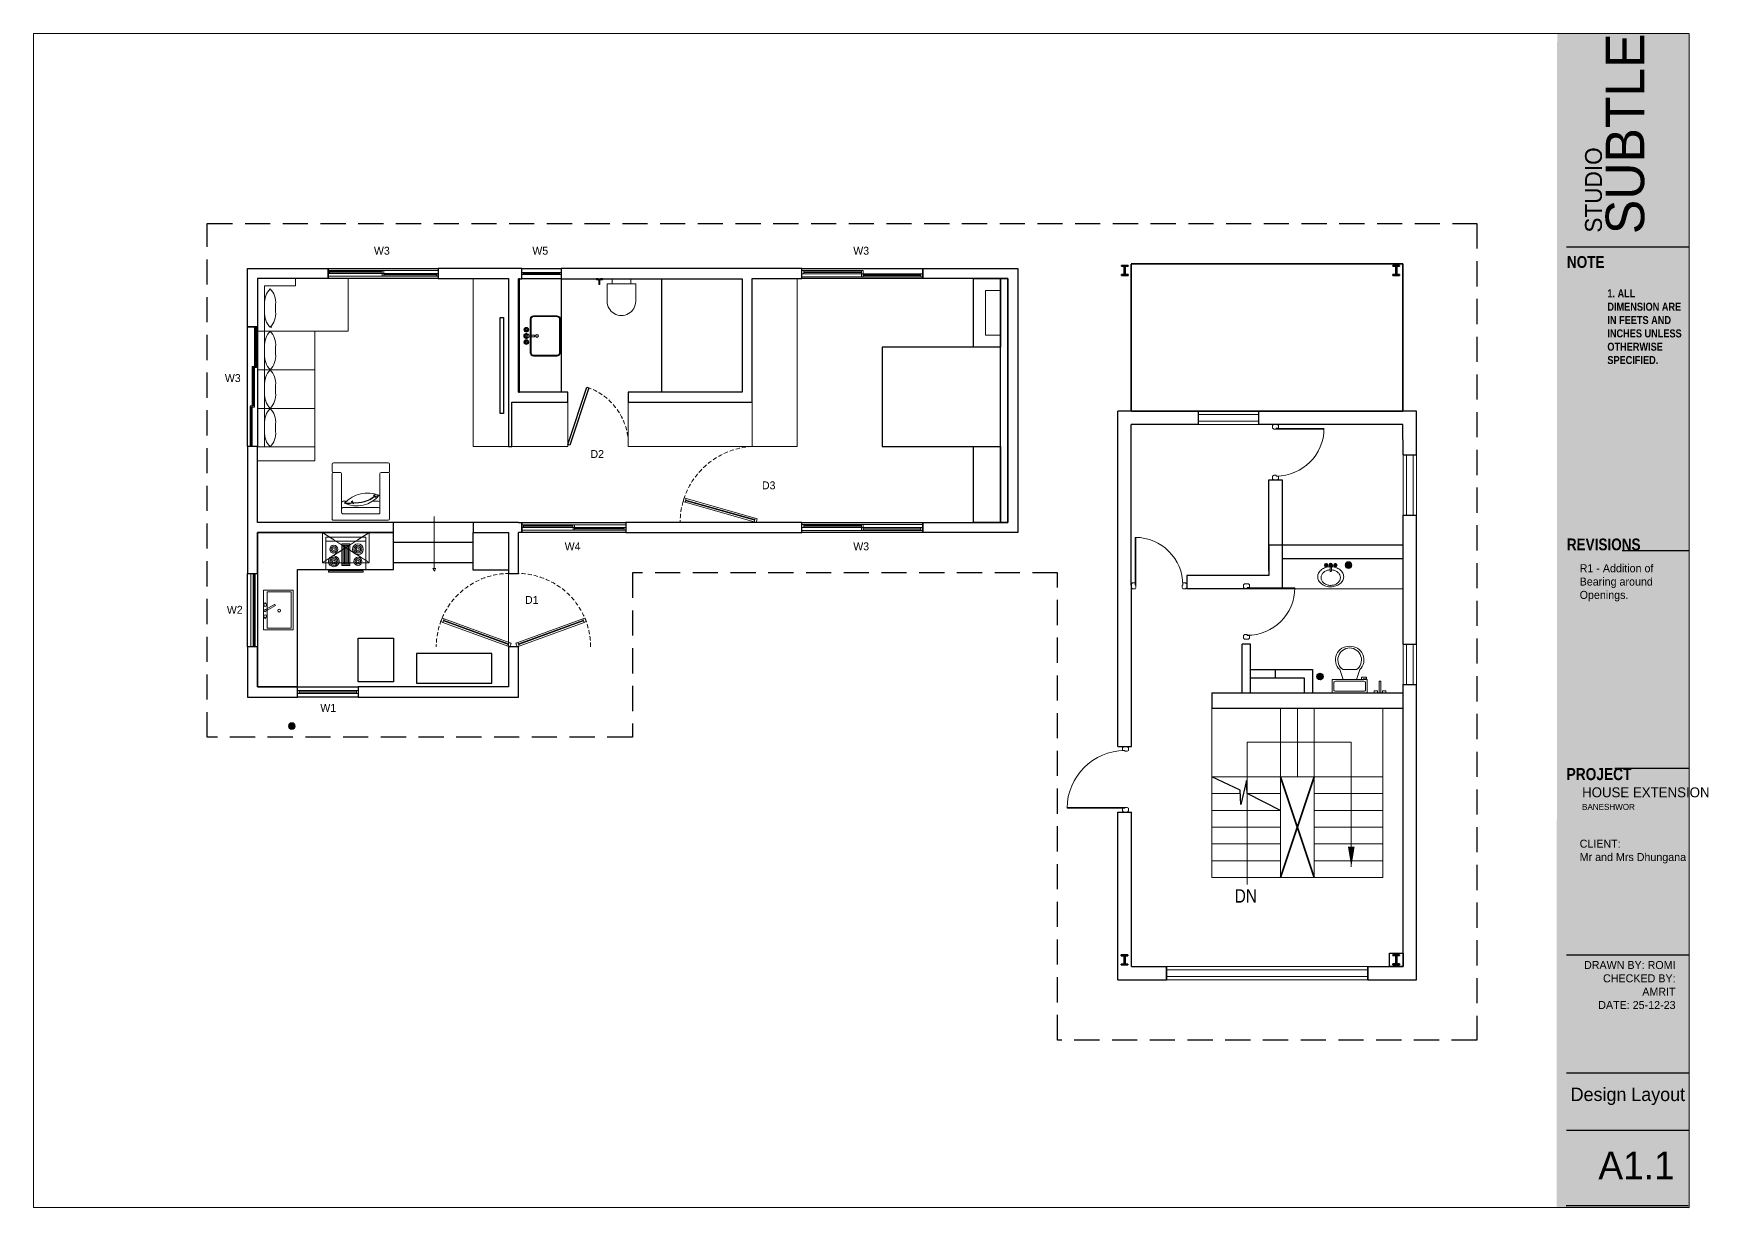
# Model space of a CAD drawing. Header units: metres. Extents: x 113 to 8702, y -1158 to 1243.
# Drawn here: x 113 to 1111, y -1158 to -457 of the extents above; entities that cross this region are included whole.
import ezdxf

# ---------------------------------------------------------------- set-up
doc = ezdxf.new("R2010")
doc.units = ezdxf.units.M
doc.header["$MEASUREMENT"] = 0
doc.linetypes.add('HIDDEN', pattern=[0.375, 0.25, -0.125])
for name, color, linetype in [('DIM', 2, 'Continuous'), ('DOOR', 7, 'Continuous'), ('HATCHES', 8, 'Continuous'), ('PINK', 6, 'Continuous'), ('YELLOW', 2, 'Continuous')]:
    doc.layers.add(name, color=color, linetype=linetype)
for name, color, linetype, lineweight, transparency in [('dotted upper lines', 143, 'HIDDEN', 0, 0.4), ('elevation 2', 140, 'Continuous', 5, 0.4), ('wall hatch', 251, 'Continuous', 5, 0.1)]:
    doc.layers.add(name, color=color, linetype=linetype, lineweight=lineweight, transparency=transparency)
for name, color, linetype, lineweight in [('elevation', 5, 'Continuous', 0), ('Fixtures', 113, 'Continuous', 0), ('Frame', 22, 'Continuous', 20), ('ground hatch', 31, 'Continuous', 5), ('Hatch', 9, 'Continuous', 35), ('hidden', 252, 'HIDDEN', 15), ('Shutter', 26, 'Continuous', 13), ('Stair', 63, 'Continuous', 15), ('text', 7, 'Continuous', 0), ('Wall LSS', 7, 'Continuous', 30), ('Window', 170, 'Continuous', 15), ('wood cut', 6, 'Continuous', 18)]:
    doc.layers.add(name, color=color, linetype=linetype, lineweight=lineweight)
doc.styles.add('ATTR', font='romans.shx', dxfattribs={"width": 0.8, "height": 0.48})
doc.styles.add('creative 1', font='arial.ttf')
doc.styles.add('DIM', font='', dxfattribs={"height": 100})
doc.styles.get('DIM').set_extended_font_data('VNI-Helve-Condense')
doc.dimstyles.new('Scale one by eight inches to a feet', dxfattribs={"dimscale": 0, "dimtxt": 6, "dimasz": 2, "dimexe": 2, "dimexo": 2, "dimgap": 0.5, "dimtad": 1, "dimdec": 0, "dimrnd": 0.5, "dimzin": 0, "dimdsep": 46, "dimlunit": 4, "dimtxsty": 'creative 1', "dimblk": 'OBLIQUE', "dimcen": 2, "dimdle": 2, "dimclrd": 2, "dimclre": 2, "dimclrt": 2, "dimadec": 0, "dimazin": 0, "dimtfac": 0.75, "dimtdec": 0, "dimtix": 1, "dimtmove": 2, "dimatfit": 3, "dimfxl": 2, "dimfxlon": 1, "dimtolj": 1, "dimtzin": 0, "dimlwd": 5, "dimlwe": 5, "dimarcsym": 0})

# ---------------------------------------------------------------- blocks, each defined once
blk = doc.blocks.new('sliding door')
at = {"layer": 'elevation'}
blk.add_lwpolyline([(102966.829, 781.602), (102966.829, 781.647), (102966.004, 781.647), (102966.004, 781.602)], close=True, dxfattribs=at)
at = {"layer": 'wall hatch'}
for p, q in [((102966.829, 781.628), (102966.004, 781.628)), ((102966.829, 781.62), (102966.004, 781.62))]:
    blk.add_line(p, q, dxfattribs=at)
at = {"layer": 'wood cut'}
for points in [[(102965.979, 781.602), (102966.004, 781.602), (102966.004, 781.647), (102965.979, 781.647)], [(102966.829, 781.602), (102966.854, 781.602), (102966.854, 781.647), (102966.829, 781.647)]]:
    blk.add_lwpolyline(points, close=True, dxfattribs=at)
blk = doc.blocks.new('3FT3door')
at = {"layer": 'Frame'}
for p, q in [((0, 1.39), (0, -1.39)), ((0.44, 1.39), (0, 1.39)), ((2.3, 1.83), (0.44, 1.83)), ((0.44, 1.83), (0.44, 1.39)), ((2.3, 0.44), (2.3, 1.83)), ((2.74, 0.44), (2.3, 0.44)), ((2.74, -0.91), (2.74, 0.44)), ((36.26, 0.44), (36.7, 0.44)), ((36.26, -0.91), (36.26, 0.44)), ((36.7, 0.44), (36.7, 1.83)), ((36.7, 1.83), (38.56, 1.83)), ((38.56, 1.83), (38.56, 1.39)), ((38.56, 1.39), (39, 1.39)), ((39, 1.39), (39, -1.39)), ((0, -1.39), (0.44, -1.39)), ((0.44, -1.39), (0.44, -1.83)), ((0.44, -1.83), (2.3, -1.83)), ((2.3, -1.83), (2.74, -0.91)), ((36.7, -1.83), (36.26, -0.91)), ((38.56, -1.83), (36.7, -1.83)), ((38.56, -1.39), (38.56, -1.83)), ((39, -1.39), (38.56, -1.39))]:
    blk.add_line(p, q, dxfattribs=at)
at = {"layer": 'Shutter'}
for p, q in [((36.26, 0.44), (36.26, 34.83)), ((36.7, 0.44), (36.7, 34.83))]:
    blk.add_line(p, q, dxfattribs=at)
blk.add_arc((36.99, 0.14), 34.69, 90.48932, 179.51068, dxfattribs=at)
blk = doc.blocks.new('_Oblique')
at = {"color": 0, "linetype": 'ByBlock', "lineweight": -2}
blk.add_line((-0.5, -0.5), (0.5, 0.5), dxfattribs=at)
blk = doc.blocks.new('toilett')
for p, q in [((-14.5, -8), (-16.5, -14)), ((-6.5, -8), (-4.5, -14)), ((-3.5, -8), (-3.5, -9.5)), ((-3.5, -9.5), (-0.5, -9.5)), ((-2.5, -8.5), (-2.5, -8)), ((-0.5, -8.5), (-2.5, -8.5)), ((-0.5, -9.5), (-0.5, -8.5)), ((-14.5, -14), (-6.5, -14))]:
    blk.add_line(p, q)
blk.add_lwpolyline([(-21, -8), (-21, 0), (0, 0), (0, -8)], close=True)
for points in [[(-20, -6), (-20, -2)], [(-19, -1), (-2, -1)], [(-2, -7), (-19, -7)], [(-1, -2), (-1, -6)]]:
    blk.add_lwpolyline(points)
for centre, radius, start, end in [((-19.125, -1.875), 0.8839, 81.8699, 188.1301), ((-19.125, -6.125), 0.8839, 171.8699, 278.1301), ((-1.875, -1.875), 0.8839, 351.8699, 98.1301), ((-1.875, -6.125), 0.8839, 261.8699, 8.130102), ((-10.9772, -19.9188), 8.0953, 133.0172, 273.38), ((-10.4626, -19.8731), 7.127, 124.5054, 269.7), ((-10.0227, -19.9188), 8.0953, 266.62, 46.98278), ((-10.5372, -19.8731), 7.127, 270.3, 55.49457)]:
    blk.add_arc(centre, radius, start, end)
at = {"style": 'ATTR', "width": 0.8, "flags": 9}
blk.add_attdef('ESTCODE', (0, 0), '', height=0.7, dxfattribs=at)
blk = doc.blocks.new('comode-3(plan)')
blk.add_blockref('toilett', (21, 0))
blk = doc.blocks.new('Faucet - Bathroom top')
for p, q in [((-4.107, 0.125), (-4.375, 0.125)), ((-3.75, 0.4788), (-3.75, 0.75)), ((-3.5, 0.482), (-3.5, 0.75)), ((-3.1461, 0.125), (-2.875, 0.125)), ((3.143, 0.125), (2.875, 0.125)), ((3.5, 0.4788), (3.5, 0.75)), ((3.75, 0.482), (3.75, 0.75)), ((4.1039, 0.125), (4.375, 0.125)), ((-4.1039, -0.125), (-4.375, -0.125)), ((-3.75, -0.4821), (-3.75, -0.75)), ((-3.5, -0.4789), (-3.5, -0.75)), ((-3.143, -0.125), (-2.875, -0.125)), ((-0.5, -0.8639), (-0.5, -4.5)), ((0.5, -4.5), (0.5, -0.8631)), ((3.1461, -0.125), (2.875, -0.125)), ((3.5, -0.4821), (3.5, -0.75)), ((3.75, -0.4789), (3.75, -0.75)), ((4.107, -0.125), (4.375, -0.125))]:
    blk.add_line(p, q)
for centre, radius in [((-3.625, 0), 1.375), ((-4.625, 0), 0.2795), ((-3.625, 0), 0.5), ((-3.625, 1), 0.2795), ((-2.625, 0), 0.2795), ((0, 0), 0.5), ((3.625, 0), 1.375), ((2.625, 0), 0.2795), ((3.625, 0), 0.5), ((3.625, 1), 0.2795), ((4.625, 0), 0.2795), ((-3.625, -1), 0.2795), ((3.625, -1), 0.2795)]:
    blk.add_circle(centre, radius)
for centre, radius, start, end in [((-3.625, 0), 1, 105.2407, 164.2093), ((-3.625, 0), 1, 16.44125, 74.07887), ((0, 0), 1.5, 289.6514, 250.3603), ((0, 0), 1, 300.3431, 239.7554), ((3.625, 0), 1, 106.12, 164.0884), ((3.625, 0), 1, 16.23422, 73.90469), ((-3.625, 0), 1, 196.2342, 253.9047), ((-3.625, 0), 1, 286.12, 344.0884), ((0, -4.5), 0.5, 180, 0), ((3.625, 0), 1, 196.4413, 254.0789), ((3.625, 0), 1, 285.2407, 344.2093)]:
    blk.add_arc(centre, radius, start, end)
blk = doc.blocks.new('wash')
at = {"lineweight": 0, "ltscale": 10}
blk.add_lwpolyline([(1017947, 55369, 0.123897), (1018020, 55387, 0.105642), (1018088, 55444, 0.087132), (1018135, 55533, 0.093483), (1018146, 55627, 0.077421), (1018130, 55728, 0.087132), (1018088, 55809, 0.105642), (1018020, 55867, 0.123897), (1017947, 55885, 0.123897), (1017874, 55867, 0.105642), (1017806, 55809, 0.087132), (1017764, 55728, 0.077421), (1017748, 55627, 0.077421), (1017764, 55525, 0.087132), (1017806, 55444, 0.105642), (1017874, 55387, 0.123897)], format="xyb", close=True, dxfattribs=at)
blk.add_lwpolyline([(1017947, 55369, 0.123897), (1018020, 55387, 0.105642), (1018088, 55444, 0.087132), (1018135, 55533, 0.093483), (1018146, 55627, 0.077421), (1018130, 55728, 0.087132), (1018088, 55809, 0.105642), (1018020, 55867, 0.123897), (1017947, 55885, 0.123897), (1017874, 55867, 0.105642), (1017806, 55809, 0.087132), (1017764, 55728, 0.077421), (1017748, 55627, 0.077421), (1017764, 55525, 0.087132), (1017806, 55444, 0.105642), (1017874, 55387, 0.123897)], format="xyb", close=True, dxfattribs=at)
for points in [[(1017964, 55434, 0.120301), (1018021, 55448, 0.105013), (1018073, 55490, 0.088789), (1018109, 55557, 0.096303), (1018118, 55627, 0.079957), (1018106, 55703, 0.088789), (1018073, 55763, 0.105013), (1018021, 55806, 0.120301), (1017964, 55820, 0.120301), (1017907, 55806, 0.105013), (1017855, 55763, 0.088789), (1017822, 55703, 0.065957), (1017810, 55640, 0.079957)], [(1017964, 55434, 0.120301), (1018021, 55448, 0.105013), (1018073, 55490, 0.088789), (1018109, 55557, 0.096303), (1018118, 55627, 0.079957), (1018106, 55703, 0.088789), (1018073, 55763, 0.105013), (1018021, 55806, 0.120301), (1017964, 55820, 0.120301), (1017907, 55806, 0.105013), (1017855, 55763, 0.088789), (1017822, 55703, 0.065957), (1017810, 55640, 0.079957)], [(1017810, 55613, 0.065957), (1017822, 55551, 0.088789), (1017855, 55490, 0.105013), (1017907, 55448, 0.120301), (1017964, 55434, 0.120301)]]:
    blk.add_lwpolyline(points, format="xyb", dxfattribs=at)
at = {"lineweight": 0, "ltscale": 10, "xscale": 25.39999999999418, "yscale": 25.39999999999418, "zscale": 25.39999999999418, "rotation": 90}
blk.add_blockref('Faucet - Bathroom top', (1017716, 55627), dxfattribs=at)
blk = doc.blocks.new('mixer')
at = {"layer": 'Fixtures'}
for p, q in [((-1, -7.08), (-1, 0)), ((0, -7.08), (0, 0)), ((-1, -7.08), (0, -7.08))]:
    blk.add_line(p, q, dxfattribs=at)
for points in [[(-1.92, 0), (-4, 0), (-4, -1.21), (-1.92, -1.21)], [(0.92, 0), (3, 0), (3, -1.21), (0.92, -1.21)]]:
    blk.add_lwpolyline(points, close=True, dxfattribs=at)
blk = doc.blocks.new('2FT9door')
at = {"layer": 'Frame'}
for p, q in [((0.43, 1.37), (0, 1.37)), ((0, 1.37), (0, -1.37)), ((0.43, 1.8), (0.43, 1.37)), ((2.27, 1.8), (0.43, 1.8)), ((2.27, 0.43), (2.27, 1.8)), ((2.71, 0.43), (2.27, 0.43)), ((2.71, -0.9), (2.71, 0.43)), ((30.29, -0.9), (30.29, 0.43)), ((30.29, 0.43), (30.73, 0.43)), ((30.73, 1.8), (32.57, 1.8)), ((30.73, 0.43), (30.73, 1.8)), ((32.57, 1.8), (32.57, 1.37)), ((32.57, 1.37), (33, 1.37)), ((33, 1.37), (33, -1.37)), ((0, -1.37), (0.43, -1.37)), ((0.43, -1.37), (0.43, -1.8)), ((0.43, -1.8), (2.27, -1.8)), ((2.27, -1.8), (2.71, -0.9)), ((30.73, -1.8), (30.29, -0.9)), ((32.57, -1.8), (30.73, -1.8)), ((33, -1.37), (32.57, -1.37)), ((32.57, -1.37), (32.57, -1.8))]:
    blk.add_line(p, q, dxfattribs=at)
at = {"layer": 'Shutter'}
for p, q in [((2.32, 0.43), (2.32, 28.89)), ((2.71, 0.43), (2.71, 28.88))]:
    blk.add_line(p, q, dxfattribs=at)
blk.add_arc((2.27, 0.43), 28.45, 359.99999, 89.9128, dxfattribs=at)
blk = doc.blocks.new('wall hung commode')
at = {"layer": 'Fixtures'}
for p, q in [((0, 5.6), (-3, 5.6)), ((0, 8.52), (10.48, 8.52)), ((0, -8.52), (0, 8.52)), ((0, -5.6), (-3, -5.6)), ((0, -8.52), (10.48, -8.52))]:
    blk.add_line(p, q, dxfattribs=at)
blk.add_arc((10.48, 0), 8.52, 269.99936, 90.00064, dxfattribs=at)
blk = doc.blocks.new('cushion')
at = {"layer": 'Fixtures', "linetype": 'Continuous'}
for p, q in [((0, -22), (0, 0)), ((221, -78), (329, -78))]:
    blk.add_line(p, q, dxfattribs=at)
for centre, start, end in [((200, -213), 85.8571, 133.2239), ((350, -213), 46.7761, 94.1429), ((200, 213), 226.7761, 274.1429), ((350, 213), 265.8571, 313.2239)]:
    blk.add_arc(centre, 292, start, end, dxfattribs=at)
blk = doc.blocks.new('5 seater sofa')
at = {"layer": 'Fixtures', "linetype": 'Continuous'}
for p, q in [((-72.79, 18.69), (-72.79, 50.83)), ((-72.79, 50.83), (-43.28, 50.83)), ((-64.92, 18.69), (-64.92, 50.83)), ((-43.28, 50.83), (-43.28, 18.69)), ((-43.28, 18.69), (-43.28, 50.83)), ((-43.28, 50.83), (-21.64, 50.83)), ((-21.64, 50.83), (-21.64, 18.69)), ((-21.64, 18.69), (-21.64, 50.83)), ((-21.64, 50.83), (29.51, 50.83)), ((0, 50.83), (0, 0)), ((29.51, 50.83), (29.51, 0)), ((-64.92, 46.9), (-43.28, 46.9)), ((-56.22, 46.9), (-45.25, 46.9)), ((-43.28, 46.9), (-21.64, 46.9)), ((-43.28, 44.93), (-43.28, 42.96)), ((-21.64, 46.9), (0, 46.9)), ((0, 46.9), (25.53, 46.9)), ((25.53, 46.9), (25.53, 29.51)), ((25.53, 29.51), (29.51, 29.51)), ((-72.79, 18.69), (-64.92, 18.69)), ((-43.28, 18.69), (-64.92, 18.69)), ((-21.64, 18.69), (-43.28, 18.69)), ((0, 18.69), (-21.64, 18.69)), ((0, 0), (29.51, 0))]:
    blk.add_line(p, q, dxfattribs=at)
at = {"layer": 'Fixtures', "linetype": 'Continuous', "xscale": 0.03934426229508197, "yscale": 0.03934426229508197, "zscale": 0.03934426229508197}
for p in [(-64.92, 43.81), (-43.28, 43.81), (-21.64, 43.81), (2.2, 43.81)]:
    blk.add_blockref('cushion', p, dxfattribs=at)
blk = doc.blocks.new('Range-Oven - 30 in top')
for p, q in [((0, -3), (30, -3)), ((12, -6), (18, -6)), ((13, -20), (13, -6)), ((14, -6), (14, -20)), ((15, -20), (15, -6)), ((16, -6), (16, -20)), ((17, -20), (17, -6)), ((6, -24), (6, -25)), ((8, -25), (8, -24)), ((18, -20), (12, -20)), ((22, -25), (22, -24)), ((24, -24), (24, -25))]:
    blk.add_line(p, q)
for points in [[(0, -24), (0, 0), (30, 0), (30, -24)], [(12, -21), (12, -5), (18, -5), (18, -21)], [(2, -26), (2, -25), (28, -25), (28, -26)]]:
    blk.add_lwpolyline(points, close=True)
for centre, radius in [((6, -9), 4), ((6, -9), 3), ((6, -9), 2), ((6, -9), 1), ((24, -9), 3), ((24, -9), 2), ((24, -9), 1), ((6, -18), 3), ((6, -18), 2), ((6, -18), 1), ((24, -18), 4), ((24, -18), 3), ((24, -18), 2), ((24, -18), 1)]:
    blk.add_circle(centre, radius)
blk = doc.blocks.new('gdsdfg')
at = {"layer": 'Fixtures'}
for p, q in [((1998.33, -11970.2), (1998.33, -11970.62)), ((1998.8, -11970.2), (1998.33, -11970.2)), ((1998.33, -11970.62), (1998.8, -11970.62)), ((2002.84, -11971.04), (2005.97, -11976.46)), ((2006.7, -11976.04), (2003.57, -11970.62)), ((2007.13, -11970.2), (2007.6, -11970.2)), ((2007.6, -11970.62), (2007.13, -11970.62)), ((2007.6, -11970.2), (2007.6, -11970.62)), ((2005.97, -11976.46), (2006.7, -11976.04))]:
    blk.add_line(p, q, dxfattribs=at)
for points in [[(2015.16, -11987.11), (1991.43, -11987.11), (1991.43, -11969.41), (2015.16, -11969.41)], [(2014.11, -11971.61), (1992.48, -11971.61), (1992.48, -11985.85), (2014.11, -11985.85)]]:
    blk.add_lwpolyline(points, close=True, dxfattribs=at)
for centre, radius in [((1999.59, -11970.41), 0.843), ((2002.97, -11970.41), 0.632), ((2006.34, -11970.41), 0.843), ((2002.97, -11978.73), 0.843)]:
    blk.add_circle(centre, radius, dxfattribs=at)
blk = doc.blocks.new('h4')
for p, q in [((4101.74, -14302.3), (4069.06, -14302.3)), ((4068.3, -14303.06), (4068.3, -14307.24)), ((4068.3, -14335.74), (4068.3, -14308.76)), ((4069.06, -14308), (4073.24, -14308)), ((4069.06, -14308), (4073.24, -14308)), ((4074, -14331.94), (4074, -14308.76)), ((4074, -14308.76), (4074, -14331.94)), ((4096.8, -14308.76), (4096.8, -14331.94)), ((4096.8, -14308.76), (4096.8, -14331.94)), ((4101.74, -14308), (4097.56, -14308)), ((4101.74, -14308), (4097.56, -14308)), ((4102.5, -14303.06), (4102.5, -14307.24)), ((4102.5, -14308.76), (4102.5, -14335.74)), ((4074, -14329.66), (4074, -14325.86)), ((4074, -14331.94), (4074, -14329.66)), ((4074.76, -14325.1), (4078.22, -14325.1)), ((4074.76, -14328.9), (4096.04, -14328.9)), ((4096.04, -14332.7), (4074.76, -14332.7)), ((4074.76, -14332.7), (4096.04, -14332.7)), ((4081.38, -14324.92), (4081.64, -14324.82)), ((4093.81, -14325.1), (4093.85, -14325.1)), ((4093.81, -14325.1), (4096.04, -14325.1)), ((4096.8, -14325.86), (4096.8, -14329.66)), ((4096.8, -14331.94), (4096.8, -14329.66)), ((4096.8, -14331.94), (4096.8, -14329.66)), ((4096.8, -14329.66), (4096.8, -14331.94)), ((4096.8, -14329.66), (4096.8, -14331.94)), ((4101.74, -14336.5), (4069.06, -14336.5))]:
    blk.add_line(p, q)
at = {"extrusion": (0, 0, -1)}
for centre, major_axis, start_param, end_param in [((4069.06, -14303.06), (-0.537, 0.537), 5.497787, 7.068583), ((4101.74, -14303.06), (0.537, 0.537), -0.785398, 0.785398), ((4069.06, -14307.24), (0.537, 0.537), 2.356194, 3.926991), ((4069.06, -14308.76), (-0.537, 0.537), 5.497787, 7.068583), ((4073.24, -14308.76), (0.537, 0.537), -0.785398, 0.785398), ((4073.24, -14308.76), (0.537, 0.537), -0.785398, 0.785398), ((4097.56, -14308.76), (-0.537, 0.537), 5.497787, 7.068583), ((4097.56, -14308.76), (-0.537, 0.537), 5.497787, 7.068583), ((4101.74, -14307.24), (-0.537, 0.537), 2.356194, 3.926991), ((4101.74, -14308.76), (-0.537, 0.537), 0.785398, 2.356194), ((4074.52, -14321.66), (0.09, 0.09), 3.902562, 6.36338), ((4087.74, -14310.66), (-12.24, 12.24), 3.489505, 4.808423), ((4077, -14317.53), (3.45, 3.45), 2.354997, 2.9201), ((4081.27, -14339.34), (13.41, 13.41), -1.143888, 0.018149), ((4077, -14317.53), (-3.32, 3.32), 3.912102, 4.460269), ((4076, -14321.86), (0.81, 0.81), 1.289072, 2.06892), ((4076.48, -14321.77), (-0.525, 0.525), 1.317031, 3.01625), ((4088.46, -14307.5), (13.3, 13.3), 2.261231, 3.010894), ((4077.04, -14321.48), (0.525, 0.525), 0.622179, 2.321398), ((4088.46, -14307.5), (13.17, 13.17), 2.259224, 3.014397), ((4074.76, -14325.86), (0.537, 0.537), 3.926991, 5.497787), ((4074.76, -14329.66), (-0.537, 0.537), 5.497787, 7.068583), ((4074.76, -14331.94), (0.537, 0.537), 2.356194, 3.926991), ((4074.76, -14331.94), (0.537, 0.537), 2.356194, 3.926991), ((4074.76, -14331.94), (0.537, 0.537), 2.356194, 3.926991), ((4089.24, -14325.67), (0.81, 0.81), 1.289072, 2.06892), ((4089.67, -14325.57), (-0.525, 0.525), 1.317031, 3.01625), ((4092.85, -14317.55), (-6.41, 6.41), 3.679282, 4.219262), ((4090.23, -14325.29), (-0.525, 0.525), 2.192975, 3.892195), ((4092.85, -14317.55), (-6.27, 6.27), 3.691415, 4.223452), ((4094.97, -14326.27), (-0.0804, 0.0804), 0.297498, 2.891933), ((4096.04, -14325.86), (-0.537, 0.537), 0.785398, 2.356194), ((4096.04, -14329.66), (0.537, 0.537), -0.785398, 0.785398), ((4096.04, -14331.94), (-0.537, 0.537), 2.356194, 3.926991), ((4096.04, -14331.94), (-0.537, 0.537), 2.356194, 3.926991), ((4096.04, -14331.94), (-0.537, 0.537), 2.356194, 3.926991), ((4096.04, -14331.94), (-0.537, 0.537), 2.356194, 3.926991), ((4069.06, -14335.74), (-0.537, 0.537), 3.926991, 5.497787), ((4101.74, -14335.74), (-0.537, 0.537), 2.356194, 3.926991)]:
    blk.add_ellipse(centre, major_axis=major_axis, ratio=1, start_param=start_param, end_param=end_param, dxfattribs=at)

msp = doc.modelspace()

# ---------------------------------------------------------------- hatches: boundary and pattern name
at = {"layer": 'DIM', "linetype": 'Continuous', "transparency": 33554472}
h = msp.add_hatch(color=1, dxfattribs=at)
h.dxf.hatch_style = 1
h.paths.add_polyline_path([(1099.79, -457.38), (1021.09, -457.35), (1020.79, -1157.4), (1099.49, -1157.43)])
at = {"layer": 'Fixtures'}
h = msp.add_hatch(dxfattribs=at)
h.set_pattern_fill('HEX', color=256, scale=2, angle=900, style=0)
h.set_pattern_definition([(180, (-27740.05457, -17474.75437), (2e-16, 0.433012702), [0.25, -0.5]), (60, (-27740.05457, -17474.75437), (0.375, -0.216506351), [0.25, -0.5]), (120, (-27740.30457, -17474.75437), (0.375, 0.216506351), [0.25, -0.5])])
h.paths.add_polyline_path([(898.68, -774.35, 1), (894.68, -774.35, 1)])
h = msp.add_hatch(dxfattribs=at)
h.set_pattern_fill('HEX', color=256, scale=2, angle=900, style=0)
h.set_pattern_definition([(180, (-27757.05776, -17541.25853), (2e-16, 0.433012702), [0.25, -0.5]), (60, (-27757.05776, -17541.25853), (0.375, -0.216506351), [0.25, -0.5]), (120, (-27757.30776, -17541.25853), (0.375, 0.216506351), [0.25, -0.5])])
h.paths.add_polyline_path([(881.67, -840.85, 1), (877.67, -840.85, 1)])
h = msp.add_hatch(dxfattribs=at)
h.set_pattern_fill('HEX', color=256, scale=2, angle=900, style=0)
h.set_pattern_definition([(180, (-28370.13587, -17570.7871), (2e-16, 0.433012702), [0.25, -0.5]), (60, (-28370.13587, -17570.7871), (0.375, -0.216506351), [0.25, -0.5]), (120, (-28370.38587, -17570.7871), (0.375, 0.216506351), [0.25, -0.5])])
h.paths.add_polyline_path([(268.59, -870.38, 1), (264.59, -870.38, 1)])
at = {"layer": 'Hatch'}
h = msp.add_hatch(color=256, dxfattribs=at)
h.dxf.hatch_style = 1
h.paths.add_polyline_path([(765.22, -601.12), (763.47, -601.12), (763.47, -596.12), (765.22, -596.12), (765.22, -595.62), (763.22, -595.62), (761.22, -595.62), (761.22, -596.12), (762.97, -596.12), (762.97, -601.12), (761.22, -601.12), (761.22, -601.62), (763.22, -601.62), (765.22, -601.62)])
h = msp.add_hatch(color=256, dxfattribs=at)
h.dxf.hatch_style = 1
h.paths.add_polyline_path([(927.17, -601.12), (925.42, -601.12), (925.42, -596.12), (927.17, -596.12), (927.17, -595.62), (925.17, -595.62), (923.17, -595.62), (923.17, -596.12), (924.92, -596.12), (924.92, -601.12), (923.17, -601.12), (923.17, -601.62), (925.17, -601.62), (927.17, -601.62)])
h = msp.add_hatch(color=256, dxfattribs=at)
h.dxf.hatch_style = 1
h.paths.add_polyline_path([(765.17, -1012.37), (763.42, -1012.37), (763.42, -1007.37), (765.17, -1007.37), (765.17, -1006.87), (763.17, -1006.87), (761.17, -1006.87), (761.17, -1007.37), (762.92, -1007.37), (762.92, -1012.37), (761.17, -1012.37), (761.17, -1012.87), (763.17, -1012.87), (765.17, -1012.87)])
h = msp.add_hatch(color=256, dxfattribs=at)
h.dxf.hatch_style = 1
h.paths.add_polyline_path([(927.17, -1012.26), (925.42, -1012.26), (925.42, -1007.26), (927.17, -1007.26), (927.17, -1006.76), (925.17, -1006.76), (923.17, -1006.76), (923.17, -1007.26), (924.92, -1007.26), (924.92, -1012.26), (923.17, -1012.26), (923.17, -1012.76), (925.17, -1012.76), (927.17, -1012.76)])

# ---------------------------------------------------------------- linework, layer by layer
at = {"ltscale": 2}
msp.add_lwpolyline([(856.17, -920.66), (836.17, -910.66), (835.87, -902.91), (832.41, -917.22), (832.08, -908.57), (815.17, -900.66)], dxfattribs=at)
at = {"layer": 'DIM', "color": 4, "linetype": 'Continuous'}
for p, q in [((374.74, -748.94), (327.17, -748.94)), ((374.74, -760.94), (327.17, -760.94)), ((374.74, -772.94), (327.17, -772.94))]:
    msp.add_line(p, q, dxfattribs=at)
at = {"layer": 'dotted upper lines'}
msp.add_lwpolyline([(112.52, -457.44), (112.52, -1157.5), (1099.79, -1157.5), (1099.79, -457.44)], close=True, dxfattribs=at)
at = {"layer": 'dotted upper lines', "ltscale": 10}
for centre, radius, start, end in [((431.2, -702.48), 36.02, 1.82572, 69.78145), ((543.44, -748.94), 45.32, 92.94479, 180), ((396.39, -823.03), 43.67, 89.87067, 180.05355), ((401.08, -823.03), 43.67, 359.94645, 90.12933)]:
    msp.add_arc(centre, radius, start, end, dxfattribs=at)
at = {"layer": 'elevation'}
msp.add_lwpolyline([(244.63, -822.45), (243.51, -822.45), (243.51, -779.99), (244.63, -779.99)], close=True, dxfattribs=at)
at = {"layer": 'Fixtures'}
msp.add_line((857.17, -788.55), (929.17, -788.55), dxfattribs=at)
msp.add_lwpolyline([(395.74, -703.63), (374.74, -703.63), (374.74, -603.56)], dxfattribs=at)
for points in [[(541.11, -703.63), (567.87, -703.63), (567.87, -603.56), (541.11, -603.56)], [(397.74, -703.63), (431.2, -703.63), (431.2, -677.21), (397.74, -677.21)], [(467.2, -703.63), (541.11, -703.63), (541.11, -677.21), (467.2, -677.21)]]:
    msp.add_lwpolyline(points, close=True, dxfattribs=at)
for points in [[(408.7, -627.71), (408.7, -647.71, 0.414214), (410.7, -649.71), (424.7, -649.71, 0.414214), (426.7, -647.71), (426.7, -627.71, 0.414214), (424.7, -625.71), (410.7, -625.71, 0.414214)], [(409.2, -627.71), (409.2, -647.71, 0.414214), (410.7, -649.21), (424.7, -649.21, 0.414214), (426.2, -647.71), (426.2, -627.71, 0.414214), (424.7, -626.21), (410.7, -626.21, 0.414214)]]:
    msp.add_lwpolyline(points, format="xyb", close=True, dxfattribs=at)
for centre, radius in [((412.73, -637.71), 0.849), ((412.73, -637.71), 0.699), ((896.68, -774.35), 2), ((879.67, -840.85), 2), ((266.59, -870.38), 2)]:
    msp.add_circle(centre, radius, dxfattribs=at)
at = {"layer": 'ground hatch'}
msp.add_lwpolyline([(680.13, -610.64), (689.21, -610.64), (689.21, -637.34), (680.13, -637.34)], close=True, dxfattribs=at)
at = {"layer": 'Hatch'}
for p, q in [((763.22, -595.62), (761.22, -595.62)), ((761.22, -595.62), (761.22, -596.12)), ((762.97, -596.12), (761.22, -596.12)), ((762.97, -596.12), (762.97, -601.12)), ((763.22, -595.62), (765.22, -595.62)), ((763.47, -596.12), (763.47, -601.12)), ((763.47, -596.12), (765.22, -596.12)), ((765.22, -596.12), (765.22, -595.62)), ((925.17, -595.62), (923.17, -595.62)), ((923.17, -595.62), (923.17, -596.12)), ((924.92, -596.12), (923.17, -596.12)), ((924.92, -596.12), (924.92, -601.12)), ((925.17, -595.62), (927.17, -595.62)), ((925.42, -596.12), (925.42, -601.12)), ((925.42, -596.12), (927.17, -596.12)), ((927.17, -596.12), (927.17, -595.62)), ((762.97, -601.12), (761.22, -601.12)), ((761.22, -601.12), (761.22, -601.62)), ((763.22, -601.62), (761.22, -601.62)), ((763.22, -601.62), (765.22, -601.62)), ((763.47, -601.12), (765.22, -601.12)), ((765.22, -601.12), (765.22, -601.62)), ((924.92, -601.12), (923.17, -601.12)), ((923.17, -601.12), (923.17, -601.62)), ((925.17, -601.62), (923.17, -601.62)), ((925.17, -601.62), (927.17, -601.62)), ((925.42, -601.12), (927.17, -601.12)), ((927.17, -601.12), (927.17, -601.62)), ((876.17, -960.66), (856.17, -900.66)), ((876.17, -900.66), (856.17, -960.66)), ((763.17, -1006.87), (761.17, -1006.87)), ((761.17, -1006.87), (761.17, -1007.37)), ((762.92, -1007.37), (761.17, -1007.37)), ((762.92, -1007.37), (762.92, -1012.37)), ((763.17, -1006.87), (765.17, -1006.87)), ((763.42, -1007.37), (763.42, -1012.37)), ((763.42, -1007.37), (765.17, -1007.37)), ((765.17, -1007.37), (765.17, -1006.87)), ((925.17, -1006.76), (923.17, -1006.76)), ((923.17, -1006.76), (923.17, -1007.26)), ((924.92, -1007.26), (923.17, -1007.26)), ((924.92, -1007.26), (924.92, -1012.26)), ((925.17, -1006.76), (927.17, -1006.76)), ((925.42, -1007.26), (925.42, -1012.26)), ((925.42, -1007.26), (927.17, -1007.26)), ((927.17, -1007.26), (927.17, -1006.76)), ((762.92, -1012.37), (761.17, -1012.37)), ((761.17, -1012.37), (761.17, -1012.87)), ((763.17, -1012.87), (761.17, -1012.87)), ((763.17, -1012.87), (765.17, -1012.87)), ((763.42, -1012.37), (765.17, -1012.37)), ((765.17, -1012.37), (765.17, -1012.87)), ((924.92, -1012.26), (923.17, -1012.26)), ((923.17, -1012.26), (923.17, -1012.76)), ((925.17, -1012.76), (923.17, -1012.76)), ((925.17, -1012.76), (927.17, -1012.76)), ((925.42, -1012.26), (927.17, -1012.26)), ((927.17, -1012.26), (927.17, -1012.76))]:
    msp.add_line(p, q, dxfattribs=at)
at = {"layer": 'Hatch', "linetype": 'HIDDEN'}
msp.add_lwpolyline([(929.14, -682.55), (767.14, -682.55), (767.14, -594.66), (929.14, -594.66)], close=True, dxfattribs=at)
at = {"layer": 'HATCHES', "linetype": 'Continuous'}
for p, q in [((1026.63, -584.64), (1099.43, -584.67)), ((1043.49, -584.65), (1099.73, -584.67)), ((1059.89, -765.73), (1099.65, -765.74)), ((1055.55, -895.56), (1099.6, -895.58)), ((1026.75, -1006.87), (1099.55, -1006.9)), ((1026.75, -1006.87), (1099.55, -1006.9)), ((1026.73, -1077.24), (1099.52, -1077.27)), ((1026.72, -1111.34), (1099.5, -1111.37)), ((1026.38, -1156.31), (1099.18, -1156.34)), ((1026.43, -1157.4), (1099.48, -1157.43))]:
    msp.add_line(p, q, dxfattribs=at)
at = {"layer": 'hidden'}
for p, q in [((312.78, -772.94), (284.78, -754.94)), ((284.78, -772.94), (312.78, -754.94)), ((395.74, -777.36), (395.74, -847.07))]:
    msp.add_line(p, q, dxfattribs=at)
for points in [[(351.51, -745.43), (351.51, -776.32)], [(312.78, -754.94), (312.78, -772.94), (284.78, -772.94), (284.78, -754.94)]]:
    msp.add_lwpolyline(points, dxfattribs=at)
msp.add_lwpolyline([(351.51, -776.32), (350.69, -776.32), (351.51, -778.01), (352.34, -776.32)], close=True, dxfattribs=at)
at = {"layer": 'PINK'}
msp.add_line((427.1, -603.64), (427.1, -671.02), dxfattribs=at)
for points in [[(288.17, -597.56), (353.74, -597.56), (353.74, -603.56), (288.17, -603.56)], [(427.1, -603.64), (403.74, -603.64), (403.74, -597.56), (427.1, -597.56)], [(570.77, -597.56), (642.77, -597.56), (642.77, -603.56), (570.77, -603.56)], [(402.37, -671.21), (402.37, -603.64), (401.74, -603.64), (401.74, -671.21)], [(689.21, -644.42), (673.03, -644.42), (673.03, -603.56), (689.21, -603.56)], [(689.21, -603.56), (693.52, -603.56), (693.52, -748.94), (689.21, -748.94)], [(246.17, -632.38), (246.17, -703.63), (240.17, -703.63), (240.17, -632.38)], [(689.21, -644.42), (618.52, -644.42), (618.52, -703.63), (689.21, -703.63)], [(431.2, -702.48), (442.56, -668.32), (443.65, -668.68), (432.29, -702.85)], [(689.21, -748.94), (673.03, -748.94), (673.03, -703.63), (689.21, -703.63)], [(403.74, -748.94), (465.65, -748.94), (465.65, -754.94), (403.74, -754.94)], [(570.77, -748.94), (642.77, -748.94), (642.77, -754.94), (570.77, -754.94)], [(374.74, -754.94), (395.74, -754.94), (395.74, -777.36), (374.74, -777.36), (374.74, -772.94)], [(249.82, -772.94), (249.82, -772.94)], [(246.17, -779.36), (246.17, -823.07), (240.17, -823.07), (240.17, -779.36)], [(306.07, -817.87), (327.17, -817.87), (327.17, -844.07), (306.07, -844.07)], [(385.74, -827.07), (340.96, -827.07), (340.96, -844.89), (385.74, -844.89)], [(269.88, -847.07), (306.07, -847.07), (306.07, -853.07), (269.88, -853.07)]]:
    msp.add_lwpolyline(points, close=True, dxfattribs=at)
for points in [[(487.11, -671.21), (487.11, -603.74)], [(392.74, -626.82), (392.74, -684.02), (390.74, -684.02), (390.74, -626.82), (392.74, -626.82)]]:
    msp.add_lwpolyline(points, dxfattribs=at)
msp.add_lwpolyline([(246.17, -776.94), (246.17, -776.94), (246.17, -847.07), (269.88, -847.07), (269.88, -777.44, -0.414216), (270.38, -776.94), (327.17, -776.94), (327.17, -772.94), (327.17, -754.94), (246.17, -754.94), (246.17, -776.94)], format="xyb", dxfattribs=at)
at = {"layer": 'Stair'}
for p, q in [((815.17, -900.66), (815.17, -859.66)), ((856.17, -900.66), (856.17, -859.66)), ((866.17, -900.66), (866.17, -859.66)), ((876.17, -900.66), (876.17, -859.66)), ((917.17, -859.66), (917.17, -960.66)), ((917.17, -900.66), (815.17, -900.66)), ((815.17, -900.66), (815.17, -960.66)), ((856.17, -920.66), (856.17, -900.66)), ((876.17, -900.66), (876.17, -960.66)), ((832.16, -910.66), (815.17, -910.66)), ((856.17, -910.66), (836.17, -910.66)), ((876.17, -910.66), (917.17, -910.66)), ((856.17, -920.66), (815.17, -920.66)), ((856.17, -950.66), (856.17, -920.66)), ((876.17, -920.66), (917.17, -920.66)), ((856.17, -930.66), (815.17, -930.66)), ((876.17, -930.66), (917.17, -930.66)), ((856.17, -940.66), (815.17, -940.66)), ((876.17, -940.66), (917.17, -940.66)), ((856.17, -950.66), (815.17, -950.66)), ((856.17, -950.66), (856.17, -960.66)), ((876.17, -950.66), (917.17, -950.66)), ((876.17, -960.66), (815.17, -960.66)), ((876.17, -960.66), (917.17, -960.66))]:
    msp.add_line(p, q, dxfattribs=at)
at = {"layer": 'wall hatch'}
for p, q in [((243.97, -822.45), (243.97, -779.99)), ((244.17, -822.45), (244.17, -779.99))]:
    msp.add_line(p, q, dxfattribs=at)
for points in [[(321.43, -598.67), (353.74, -598.67)], [(320.48, -602.09), (288.17, -602.09)], [(606.25, -602.46), (570.77, -602.46)], [(434.24, -753.53), (403.74, -753.53)], [(435.14, -750.3), (465.65, -750.3)], [(606.25, -753.84), (570.77, -753.84)], [(607.3, -750.08), (642.77, -750.08)], [(242.1, -823.07), (242.1, -779.44)]]:
    msp.add_lwpolyline(points, dxfattribs=at)
at = {"layer": 'Wall LSS'}
for p, q in [((759.17, -882.66), (759.14, -682.55)), ((807.14, -682.55), (759.14, -682.55)), ((807.14, -690.55), (807.14, -682.55)), ((937.14, -682.55), (843.14, -682.55)), ((843.14, -690.55), (843.14, -682.55)), ((937.17, -708.55), (937.14, -682.55)), ((767.17, -882.66), (767.14, -690.55)), ((807.14, -690.55), (767.14, -690.55)), ((929.14, -690.55), (843.14, -690.55)), ((929.17, -708.55), (929.14, -690.55)), ((929.17, -708.55), (937.17, -708.55)), ((849.17, -777.66), (849.17, -723.55)), ((849.17, -723.55), (857.17, -723.55)), ((857.17, -723.55), (857.17, -777.66)), ((929.17, -821.55), (929.17, -744.55)), ((929.17, -744.55), (937.17, -744.55)), ((937.17, -821.55), (937.17, -744.55)), ((929.17, -762.55), (849.17, -762.55)), ((849.17, -762.55), (849.17, -780.55)), ((929.17, -770.55), (857.17, -770.55)), ((857.17, -770.55), (857.17, -788.55)), ((849.17, -780.55), (800.17, -780.55)), ((800.17, -780.55), (800.17, -788.55)), ((857.17, -788.55), (800.17, -788.55)), ((833.17, -850.66), (833.17, -821.55)), ((838.17, -821.55), (833.17, -821.55)), ((838.17, -841.66), (838.17, -821.55)), ((929.17, -821.55), (937.17, -821.55)), ((838.17, -836.66), (875.17, -836.66)), ((853.17, -841.66), (853.17, -836.66)), ((875.17, -836.66), (875.17, -850.66)), ((838.17, -850.66), (838.17, -841.66)), ((838.17, -841.66), (870.17, -841.66)), ((870.17, -841.66), (870.17, -850.66)), ((929.17, -1013.76), (929.17, -845.55)), ((929.17, -845.55), (937.17, -845.55)), ((937.17, -1021.76), (937.17, -845.55)), ((815.17, -850.66), (929.17, -850.66)), ((815.17, -850.66), (815.17, -859.66)), ((815.17, -859.66), (929.17, -859.66)), ((759.17, -882.66), (767.17, -882.66)), ((759.17, -1021.76), (759.17, -921.66)), ((759.17, -921.66), (767.17, -921.66)), ((767.17, -1013.76), (767.17, -921.66)), ((767.17, -1013.76), (788.17, -1013.76)), ((788.17, -1013.76), (788.17, -1021.76)), ((788.17, -1021.76), (788.17, -1013.76)), ((908.17, -1013.76), (929.17, -1013.76)), ((908.17, -1013.76), (908.17, -1021.76)), ((908.17, -1021.76), (908.17, -1013.76)), ((759.17, -1021.76), (788.17, -1021.76)), ((908.17, -1021.76), (937.17, -1021.76))]:
    msp.add_line(p, q, dxfattribs=at)
msp.add_lwpolyline([(929.17, -1013.76), (921.17, -1013.76), (921.17, -1005.76), (929.17, -1005.76)], close=True, dxfattribs=at)
at = {"layer": 'Window'}
for p, q in [((843.14, -682.55), (807.14, -682.55)), ((843.14, -684.58), (807.14, -684.58)), ((843.14, -688.52), (807.14, -688.52)), ((843.14, -690.55), (807.14, -690.55)), ((929.17, -744.55), (929.17, -708.55)), ((931.2, -744.55), (931.2, -708.55)), ((935.14, -744.55), (935.14, -708.55)), ((937.17, -744.55), (937.17, -708.55)), ((929.17, -845.55), (929.17, -821.55)), ((931.2, -845.55), (931.2, -821.55)), ((935.14, -845.55), (935.14, -821.55)), ((937.17, -845.55), (937.17, -821.55)), ((908.17, -1013.76), (788.17, -1013.76)), ((908.17, -1015.8), (788.17, -1015.8)), ((908.17, -1019.73), (788.17, -1019.73)), ((908.17, -1021.76), (788.17, -1021.76))]:
    msp.add_line(p, q, dxfattribs=at)
at = {"layer": 'wood cut'}
for points in [[(244.63, -779.36), (244.63, -779.99), (243.51, -779.99), (243.51, -779.36)], [(244.63, -822.45), (244.63, -823.07), (243.51, -823.07), (243.51, -822.45)]]:
    msp.add_lwpolyline(points, close=True, dxfattribs=at)
at = {"layer": 'YELLOW', "linetype": 'HIDDEN', "ltscale": 60}
msp.add_lwpolyline([(973.17, -570.66), (973.17, -1057.66), (723.17, -1057.66), (723.17, -778.94), (469.65, -778.94), (469.65, -877.07), (216.17, -877.07), (216.17, -570.66), (973.17, -570.66)], dxfattribs=at)
at = {"layer": 'YELLOW'}
for points in [[(288.17, -603.56), (246.17, -603.56), (246.17, -632.38), (240.17, -632.38), (240.17, -597.56), (288.17, -597.56)], [(401.74, -603.64), (403.74, -603.64), (403.74, -597.56), (353.74, -597.56), (353.74, -603.56), (395.74, -603.56), (395.74, -703.63), (397.74, -703.63), (397.74, -677.21), (431.2, -677.21), (431.2, -671.21), (401.74, -671.21)], [(535.11, -597.56), (427.1, -597.56), (427.1, -603.64), (535.11, -603.64), (535.11, -671.21), (467.2, -671.21), (467.2, -677.21), (541.11, -677.21), (541.11, -603.56), (541.11, -603.56), (570.77, -603.56), (570.77, -597.56)], [(240.17, -703.63), (240.17, -779.36), (246.17, -779.36), (246.17, -754.94), (327.17, -754.94), (327.17, -748.94), (246.17, -748.94), (246.17, -703.63)], [(465.65, -754.94), (570.77, -754.94), (570.77, -748.94), (465.65, -748.94)], [(240.17, -823.07), (240.17, -853.07), (269.88, -853.07), (269.88, -847.07), (246.17, -847.07), (246.17, -823.07)], [(401.74, -853.07), (401.74, -823.07), (395.74, -823.07), (395.74, -847.07), (306.07, -847.07), (306.07, -853.07)]]:
    msp.add_lwpolyline(points, close=True, dxfattribs=at)
for points in [[(699.52, -754.94), (642.77, -754.94), (642.77, -748.94), (693.52, -748.94), (693.52, -603.56), (642.77, -603.56), (642.77, -597.56), (699.52, -597.56), (699.52, -754.94)], [(401.74, -748.94), (374.74, -748.94), (374.74, -754.94), (395.74, -754.94), (395.74, -779.36), (401.74, -779.36), (401.74, -754.94)], [(401.74, -748.94), (403.74, -748.94), (403.74, -754.94), (401.74, -754.94)]]:
    msp.add_lwpolyline(points, dxfattribs=at)

# ---------------------------------------------------------------- block references
at = {"xscale": 1.062878787877708, "yscale": 1.062878787877708, "zscale": 1.062878787877708, "rotation": 90.00000000000001}
msp.add_blockref('5 seater sofa', (300.2, -634.92), dxfattribs=at)
at = {"layer": 'DOOR', "xscale": -1, "rotation": 90}
msp.add_blockref('3FT3door', (763.67, -882.66), dxfattribs=at)
at = {"layer": 'elevation 2'}
for p, xscale, yscale, zscale, rotation in [((-3913246.44, 29108.48), -38.008035640972, 38.008035640972, 38.008035640972, 180), ((-4297191.44, 32025.07), -41.73963326167474, 41.73963326167474, 41.73963326167474, 180), ((-3913214.13, 29106.77), -38.008035640972, 38.008035640972, 38.008035640972, 180), ((2749856.88, 20270.7), 26.70231271274063, 26.70231271274063, 26.70231271274063, 180), ((-4297155.97, 32023.19), -41.73963326167474, 41.73963326167474, 41.73963326167474, 180), ((21872.06, 2848392.01), -27.66957014362479, 27.66957014362479, 27.66957014362479, 90), ((21870.82, 2848368.49), -27.66957014362479, 27.66957014362479, 27.66957014362479, 90), ((21869.57, 2848344.97), -27.66957014362479, 27.66957014362479, 27.66957014362479, 90), ((5112101.69, -1497245.46), -51.72547549848338, 51.72547549848338, 51.72547549848337, 344.1166176865065), ((-3695110.15, 27301.89), -35.89063014301813, 35.89063014301813, 35.89063014301813, 180), ((-3695079.64, 27300.27), -35.89063014301813, 35.89063014301813, 35.89063014301813, 180), ((-4297191.44, 31873.69), -41.73963326167474, 41.73963326167474, 41.73963326167474, 180), ((-4297155.97, 31871.81), -41.73963326167474, 41.73963326167474, 41.73963326167474, 180), ((4819492.17, -1798234.35), -49.95080013274124, 49.95080013274124, 49.95080013274124, 339.9805642174946), ((-4818694.7, -1798234.35), 49.95080013274124, 49.95080013274124, 49.95080013274124, 20.01943578250537), ((4259252.54, 31479.99), 41.36265678857584, 41.36265678857584, 41.36265678857584, 180)]:
    msp.add_blockref('sliding door', p, dxfattribs=dict(at, xscale=xscale, yscale=yscale, zscale=zscale, rotation=rotation))
at = {"layer": 'Fixtures'}
for name, p, xscale, yscale, zscale in [('mixer', (449.73, -603.56), -0.5, 0.5, 0.5), ('Range-Oven - 30 in top', (310.77, -757.75), -0.7995734340432754, 0.7995734340216669, 0.7995734340243068)]:
    msp.add_blockref(name, p, dxfattribs=dict(at, xscale=xscale, yscale=yscale, zscale=zscale))
at = {"layer": 'Fixtures', "rotation": 270}
msp.add_blockref('wall hung commode', (463.11, -606.56), dxfattribs=at)
at = {"layer": 'Fixtures'}
for name, p, xscale, yscale, zscale, rotation in [('Faucet - Bathroom top', (406.4, -637.71), 1.015999788045651, 1.015999788045651, 1.015999788045651, 90.00000000000001), ('wash', (-782.75, 29757.07), 0.0299999937415123, 0.0299999937415123, 0.0299999937415123, 270), ('comode-3(plan)', (886.92, -850.66), -0.9939130434795516, 0.9939130434795516, 0.9939130434795516, 180)]:
    msp.add_blockref(name, p, dxfattribs=dict(at, xscale=xscale, yscale=yscale, zscale=zscale, rotation=rotation))
at = {"layer": 'Fixtures', "xscale": -1}
msp.add_blockref('h4', (4393.08, 13588.91), dxfattribs=at)
at = {"layer": 'Fixtures', "xscale": -1, "rotation": 180}
msp.add_blockref('mixer', (915.94, -850.66), dxfattribs=at)
at = {"layer": 'PINK', "rotation": 89.99999999999999}
msp.add_blockref('gdsdfg', (-11719.73, -2804.52), dxfattribs=at)
at = {"layer": 'Shutter', "rotation": 270}
for p in [(853.17, -690.55), (835.78, -785.55)]:
    msp.add_blockref('2FT9door', p, dxfattribs=at)
at = {"layer": 'Shutter'}
msp.add_blockref('2FT9door', (767.17, -786.75), dxfattribs=at)

# ---------------------------------------------------------------- texts
at = {"linetype": 'Continuous', "attachment_point": 1, "rotation": 359.97538}
for s, width, heights, insert, char_height in [('{\\fTw Cen MT Condensed Extra Bold|b0|i0|c0|p34;\\C9;1. ALL DIMENSION ARE IN FEETS AND INCHES UNLESS OTHERWISE SPECIFIED.}', 47.3446, [221.22], (1051.03, -609.95), 4.77068), ('{\\fFranklin Gothic Medium Cond|b0|i0|c0|p34;\\C9;R1 - Addition of Bearing around Openings.}', 64.7716, [36.38], (1034.51, -773.87), 4.7707), ('{\\fFranklin Gothic Medium Cond|b0|i0|c0|p34;\\C9;CLIENT: \\PMr and Mrs Dhungana}', 78.0751, [36.38], (1034.51, -938.14), 4.7707), ('\\pxqr;{\\fFranklin Gothic Medium Cond|b0|i0|c0|p34;\\C9;    DRAWN BY: ROMI\\PCHECKED BY: AMRIT\\PDATE: 25-12-23}', 59.2583, [58.12], (1032.43, -1010.48), 4.7707)]:
    msp.add_mtext_dynamic_manual_height_columns(s, width=width, gutter_width=29.51, heights=heights, dxfattribs=dict(at, insert=insert, char_height=char_height))
at = {"layer": 'DIM', "linetype": 'Continuous', "attachment_point": 1}
for s, width, gutter_width, insert, char_height, rotation in [('{\\fFranklin Gothic Medium|b0|i0|c0|p34;\\C2;SUBTLE}', 117.6559, 19.17, (1050, -577.01), 22.9991, 89.97538), ('{\\fFranklin Gothic Medium Cond|b0|i0|c0|p34;\\H0.73688x;\\C2;HOUSE EXTENSION\\P\\H0.60707x;BANESHWOR}', 84.0634, 29.51, (1035.95, -906.92), 8.0254, 359.97538), ('{\\fFranklin Gothic Medium Cond|b0|i0|c0|p34;Design Layout}', 84.0634, 29.51, (1029.14, -1086.01), 7.978, 359.97538), ('\\pxqr;{\\fFranklin Gothic Medium|b0|i0|c0|p34;\\C7;A\\fFranklin Gothic Medium Cond|b0|i0|c0|p34;1.1}', 84.0634, 29.51, (1007.07, -1124.09), 16.5229, 359.97538)]:
    msp.add_mtext_dynamic_manual_height_columns(s, width=width, gutter_width=gutter_width, heights=[0], dxfattribs=dict(at, insert=insert, char_height=char_height, rotation=rotation))
at = {"layer": 'HATCHES', "linetype": 'Continuous', "attachment_point": 1}
for s, insert, char_height, rotation in [('{\\fFranklin Gothic Book|b0|i0|c0|p34;\\C2;STUDIO}', (1037.69, -576.1), 10.0686, 89.97538), ('{\\fBahnschrift Condensed|b1|i0|c0|p34;NOTE}', (1026.91, -590.09), 7.048, 359.97538), ('{\\fBahnschrift Condensed|b1|i0|c0|p34;REVISIONS}', (1026.85, -758.52), 7.048, 359.97538), ('{\\fBahnschrift Condensed|b1|i0|c0|p34;PROJECT}', (1026.69, -895.44), 7.156, 359.97538)]:
    msp.add_mtext_dynamic_manual_height_columns(s, width=84.0634, gutter_width=29.51, heights=[0], dxfattribs=dict(at, insert=insert, char_height=char_height, rotation=rotation))
at = {"layer": 'text', "insert": (835.44, -967.67), "char_height": 8, "width": 122.9855, "attachment_point": 2, "style": 'DIM'}
msp.add_mtext('DN', dxfattribs=at)
at = {"layer": 'YELLOW', "char_height": 4.6891, "width": 148.1497, "attachment_point": 2, "style": 'DIM'}
for s, insert in [('{\\fFranklin Gothic Medium|b0|i0|c0|p34;W3}', (320.25, -584.55)), ('{\\fFranklin Gothic Medium|b0|i0|c0|p34;W5}', (414.71, -584.55)), ('{\\fFranklin Gothic Medium|b0|i0|c0|p34;W3}', (606.07, -584.55)), ('{\\fFranklin Gothic Medium|b0|i0|c0|p34;W3}', (231.35, -660.5)), ('{\\fFranklin Gothic Medium|b0|i0|c0|p34;D2}', (448.67, -705.8)), ('{\\fFranklin Gothic Medium|b0|i0|c0|p34;D3}', (550.93, -724.49)), ('{\\fFranklin Gothic Medium|b0|i0|c0|p34;W4}', (433.99, -760.86)), ('{\\fFranklin Gothic Medium|b0|i0|c0|p34;W3}', (606.07, -760.86)), ('{\\fFranklin Gothic Medium|b0|i0|c0|p34;W2}', (232.53, -798.69)), ('{\\fFranklin Gothic Medium|b0|i0|c0|p34;D1}', (409.65, -792.82)), ('{\\fFranklin Gothic Medium|b0|i0|c0|p34;W1}', (288.28, -857.23))]:
    msp.add_mtext(s, dxfattribs=dict(at, insert=insert))

# ---------------------------------------------------------------- leaders
at = {"layer": 'text'}
msp.add_leader([(898.33, -954.38), (898.33, -879.89), (836.2, -879.89), (836.2, -964.92)], dimstyle='Scale one by eight inches to a feet', override={"dimscale": 1, "dimasz": 12, "dimtad": 0}, dxfattribs=at)

doc.saveas('drawing.dxf')
